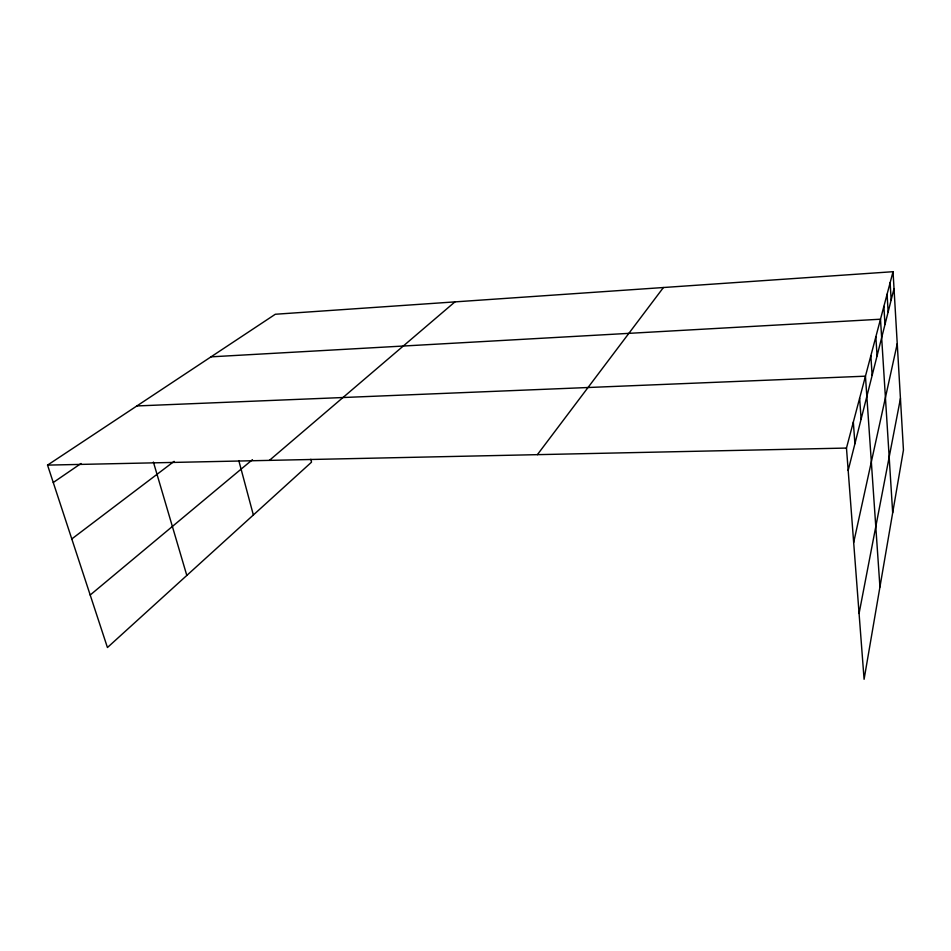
<?xml version="1.0" encoding="UTF-8"?>
<svg xmlns="http://www.w3.org/2000/svg" width="951" height="951" viewBox="0 0 951 951"><rect width="100%" height="100%" fill="white"/><g stroke="black" fill="none" stroke-linecap="round" stroke-linejoin="round"><path stroke-width="1.43" d="M859.074 613.49L900.442 398.528M853.665 542.545L897.245 343.68M848.173 470.448L894.023 288.64M893.037 271.701L903.45 450.037L864.09 679.299L846.473 448.064L893.037 271.701L275.315 314.258L47.55 465.11L107.439 647.524L311.536 462.15L310.846 459.309M537.386 454.661L663.418 287.523M269.406 460.379L454.947 301.883M90.202 595.005L252.455 459.666M71.789 538.944L174.116 461.366M53.268 482.502L81.025 463.506M211.027 356.839L880.495 319.215L892.68 512.744M136.873 405.946L865.446 376.18L879.937 587.005M47.55 465.11L846.473 448.064M153.396 462.043L186.812 575.438M238.808 460.629L253.358 514.99M853.332 422.101L854.913 443.725M859.633 398.219L861.119 419.129M870.843 355.781L872.15 375.407M875.835 336.844L877.072 355.876M887.081 294.251L888.151 311.928M883.871 306.412L884.989 324.481M890.136 282.697L891.158 300.005"/></g></svg>
